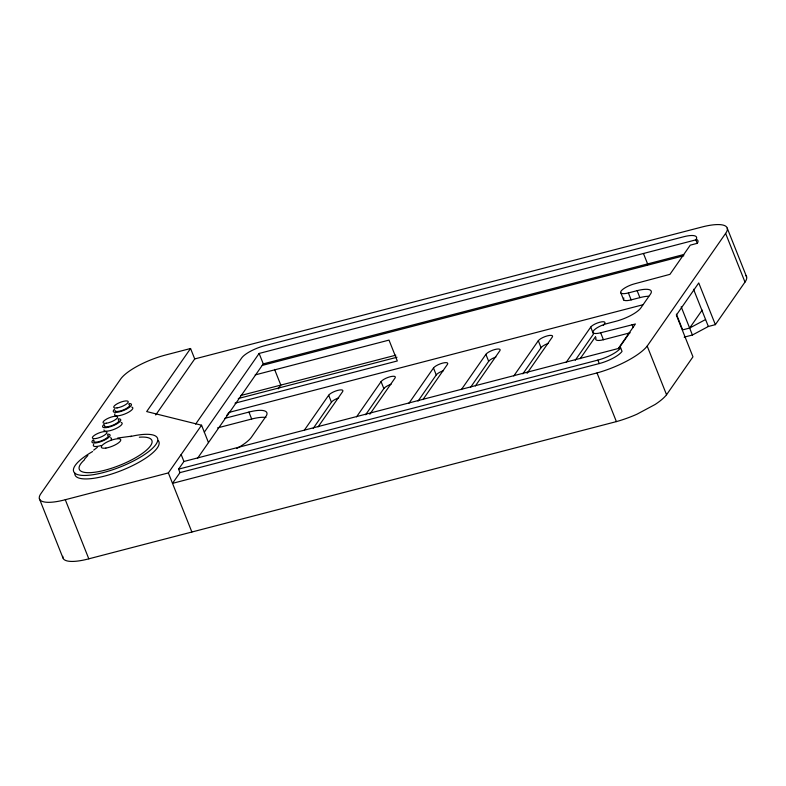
<?xml version="1.0" encoding="UTF-8"?>
<svg xmlns="http://www.w3.org/2000/svg" width="786" height="786" viewBox="0 0 786 786"><rect width="100%" height="100%" fill="white"/><g stroke="black" fill="none" stroke-linecap="round" stroke-linejoin="round"><path stroke-width="1.18" d="M155.707 414.988L194.722 358.937L190.566 348.503L146.677 411.569L201.56 425.216L208.477 442.606M195.616 424.126L241.656 357.994A19.532 5.61 -21.7 0 1 264.46 345.781L683.732 236.743A19.532 5.61 -21.7 0 1 695.865 239.858L697.251 243.336L690.265 245.153L669.937 274.353L634.793 283.746A11.721 3.37 -21.7 0 0 621.107 291.066A11.721 3.37 -21.7 0 0 628.387 292.932L637.132 290.663A21.487 6.17 -21.7 0 1 650.474 294.092L640.875 307.886A21.487 6.17 -21.7 0 1 615.792 321.317L607.057 323.586A11.721 3.37 -21.7 0 0 593.381 330.906A11.721 3.37 -21.7 0 0 600.661 332.783L635.393 323.989L618.572 348.159M190.566 348.503L166.111 354.869A38.416 11.033 -21.7 0 0 120.504 379.274L41.01 493.49A38.416 11.033 -21.7 0 0 65.287 499.719L168.361 472.917L201.56 425.216M179.974 472.622L178.589 469.144L183.924 461.48L620.675 347.893L622.05 351.371A19.532 5.61 -21.7 0 1 599.246 363.574L179.974 472.622L172.507 483.351L597.026 372.937A45.244 12.998 -21.7 0 0 647.192 346.086L725.616 233.413A38.416 11.033 -21.7 0 0 701.348 227.174L194.722 358.937M204.321 432.172L259.125 353.445L695.865 239.858M226.81 415.401L228.873 412.444L642.81 304.791M197.424 458.474L263.271 363.879L683.712 254.536M278.185 388.864L280.818 385.091L274.569 369.391M304.143 430.482L328.666 395.25A7.811 2.25 -21.7 0 1 337.784 390.367A7.811 2.25 -21.7 0 1 342.637 391.615L318.124 426.847M313.221 428.37L331.437 402.206A7.811 2.25 -21.7 0 1 338.668 397.893M356.559 416.845L381.072 381.623A7.811 2.25 -21.7 0 1 390.2 376.74A7.811 2.25 -21.7 0 1 395.053 377.987L369.833 414.222M365.628 414.743L383.843 388.579A7.811 2.25 -21.7 0 1 391.084 384.266M408.966 403.218L433.489 367.995A7.811 2.25 -21.7 0 1 442.606 363.112A7.811 2.25 -21.7 0 1 447.46 364.36L422.937 399.583M418.034 401.115L436.25 374.942A7.811 2.25 -21.7 0 1 443.491 370.638M461.372 389.591L485.895 354.358A7.811 2.25 -21.7 0 1 495.013 349.475A7.811 2.25 -21.7 0 1 499.867 350.723L475.353 385.955M470.45 387.478L488.666 361.314A7.811 2.25 -21.7 0 1 495.897 357.011M513.789 375.954L538.302 340.731A7.811 2.25 -21.7 0 1 547.429 335.848A7.811 2.25 -21.7 0 1 552.283 337.096L527.062 373.33M522.857 373.851L541.073 347.687A7.811 2.25 -21.7 0 1 548.314 343.374M566.195 362.326L590.718 327.104A7.811 2.25 -21.7 0 1 599.836 322.221A7.811 2.25 -21.7 0 1 604.689 323.468L603.284 325.483M575.264 360.224L593.479 334.05L590.718 327.104M580.166 358.691L595.582 336.555M646.544 265.452L647.605 263.919L643.459 253.495M618.602 348.699L629.114 333.598M676.402 314.174L682.651 329.874L689.646 328.057L702.144 310.106M62.821 556.301A38.416 11.033 -21.7 0 0 88.808 558.826L616.391 421.61A45.244 12.998 -21.7 0 0 636.955 414.212L655.102 404.495A45.244 12.998 -21.7 0 0 666.557 394.759L692.967 356.824L676.363 315.107L698.754 282.94L715.358 324.657L708.353 326.485L692.407 335.013L684.174 337.155M715.358 324.657L744.99 282.086A38.416 11.033 -21.7 0 0 745.855 275.542M84.515 459.162L87.875 455.526M93.652 450.152L97.346 447.352M689.646 328.057L705.582 319.529M262.21 365.411L683.81 255.764M255.175 374.912L389.011 340.102L397.313 360.961L235.043 403.159M240.722 395.525L395.8 355.184M238.276 398.522L396.989 357.247M623.878 298.022A11.721 3.37 -21.7 0 0 631.158 299.888L639.892 297.619A21.487 6.17 -21.7 0 1 648.715 296.243M224.747 418.358L248.916 412.08A27.343 7.86 -21.7 0 1 265.904 416.442L251.589 437.006A34.997 10.051 -21.7 0 1 236.733 448.521M217.575 427.898L251.677 419.026A27.343 7.86 -21.7 0 1 265.953 417.494M596.142 337.862A11.721 3.37 -21.7 0 0 603.422 339.729L630.215 332.763M178.589 469.144L597.871 360.106A19.532 5.61 -21.7 0 0 620.675 347.893M117.694 438.028L131.517 436.181M727.227 228.156L746.602 276.829M725.616 233.413L744.99 282.086M693.537 289.248L708.353 326.485M681.167 306.756L692.407 335.013M637.132 290.663L639.892 297.619M628.387 292.932L631.158 299.888M647.192 346.086L666.557 394.759M620.911 293.001L623.681 299.947M632.101 324.598L633.29 327.575M600.661 332.783L603.422 339.729M597.871 360.106L599.246 363.574M597.026 372.937L616.391 421.61M538.302 340.731L541.073 347.687M485.895 354.358L488.666 361.314M433.489 367.995L436.25 374.942M381.072 381.623L383.843 388.579M328.666 395.25L331.437 402.206M259.125 353.445L263.271 363.879M248.916 412.08L251.677 419.026M181.153 454.524L183.924 461.48M168.361 472.917L191.872 532.014M65.287 499.719L88.808 558.826M39.398 498.737L62.919 557.844M696.887 239.612A19.532 5.61 -21.7 0 1 697.251 243.336M158.084 440.415A45.126 12.969 -21.7 0 1 121.034 470.696A45.126 12.969 -21.7 0 1 74.798 473.074M130.221 436.603A45.126 12.969 -21.7 0 1 151.167 449.513A45.126 12.969 -21.7 0 1 85.871 475.432A45.126 12.969 -21.7 0 1 92.601 451.537M139.338 437.203A39.064 11.23 -21.7 0 1 144.496 451.803A39.064 11.23 -21.7 0 1 94.723 472.248A39.064 11.23 -21.7 0 1 84.593 459.692M131.802 407.099A9.766 2.81 -21.7 0 1 124.62 414.084A9.766 2.81 -21.7 0 1 115.011 413.691M121.142 422.426A9.766 2.81 -21.7 0 1 115.139 428.92A9.766 2.81 -21.7 0 1 103.948 429.922M110.472 437.753A9.766 2.81 -21.7 0 1 111.14 439.796M101.306 445.446A9.766 2.81 -21.7 0 1 93.672 444.336M128.806 404.485A7.811 2.25 -21.7 0 1 124.001 409.683A7.811 2.25 -21.7 0 1 115.061 410.489M118.146 419.812A7.811 2.25 -21.7 0 1 112.398 425.403A7.811 2.25 -21.7 0 1 104.705 425.079M107.476 435.139A7.811 2.25 -21.7 0 1 101.728 440.72A7.811 2.25 -21.7 0 1 94.035 440.406M129.032 403.483A9.766 2.81 -21.7 0 1 129.15 407.502A9.766 2.81 -21.7 0 1 116.868 412.316A9.766 2.81 -21.7 0 1 114.609 409.142M118.372 418.81A9.766 2.81 -21.7 0 1 118.48 422.819A9.766 2.81 -21.7 0 1 106.198 427.643A9.766 2.81 -21.7 0 1 103.948 424.469M107.702 434.137A9.766 2.81 -21.7 0 1 107.82 438.146A9.766 2.81 -21.7 0 1 95.538 442.96A9.766 2.81 -21.7 0 1 93.279 439.787M105.894 448.069A10.424 2.997 -21.7 0 0 120.789 440.091A10.424 2.997 -21.7 0 0 106.474 442.312A10.424 2.997 -21.7 0 0 105.894 448.069M117.104 407.895A7.811 2.25 -21.7 0 0 128.275 401.911A7.811 2.25 -21.7 0 0 117.546 403.582A7.811 2.25 -21.7 0 0 117.104 407.895M106.444 423.222A7.811 2.25 -21.7 0 0 117.615 417.238A7.811 2.25 -21.7 0 0 106.876 418.909A7.811 2.25 -21.7 0 0 106.444 423.222M95.774 438.539A7.811 2.25 -21.7 0 0 106.945 432.565A7.811 2.25 -21.7 0 0 96.206 434.226A7.811 2.25 -21.7 0 0 95.774 438.539"/></g></svg>
